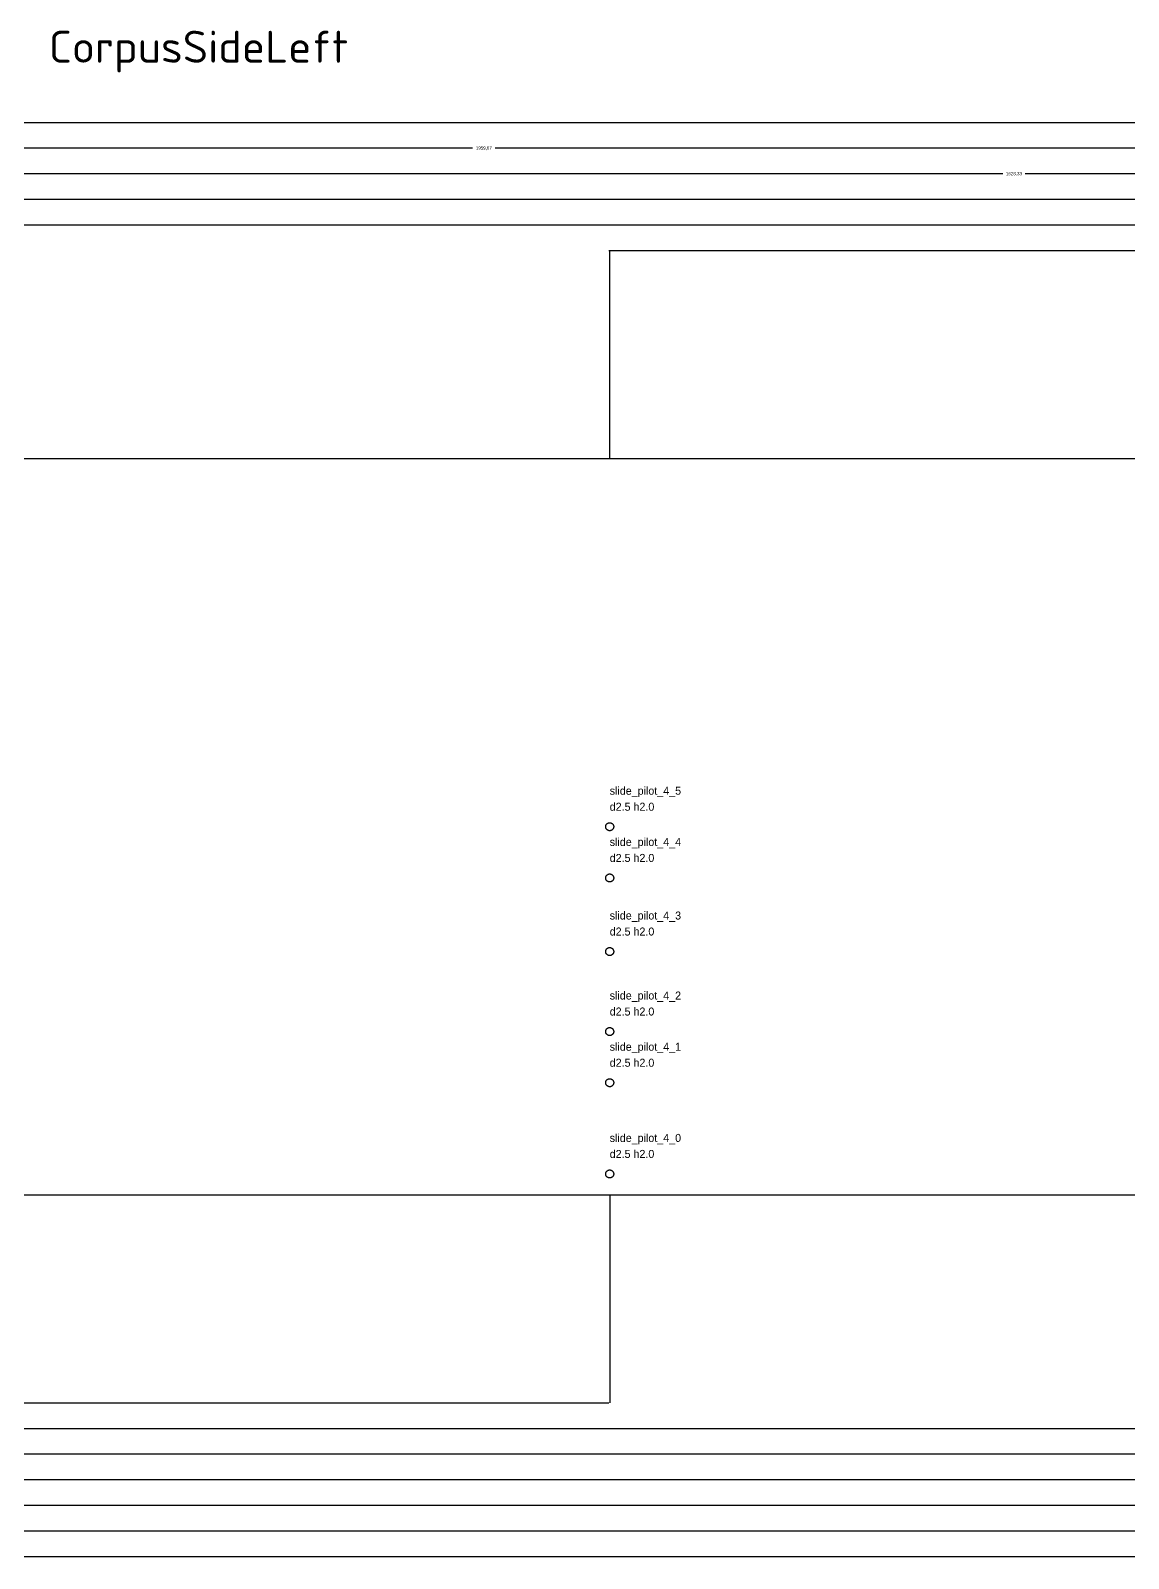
# Model space of a CAD drawing. Header units: millimetres. Extents: x -90 to 2551, y -195 to 364.
# Drawn here: x 1178.5 to 1521.6, y -113.7 to 363.8 of the extents above; entities that cross this region are included whole.
import ezdxf
from ezdxf.enums import TextEntityAlignment as Align

# ---------------------------------------------------------------- set-up
doc = ezdxf.new("R2010")
doc.units = ezdxf.units.MM
for name, color, linetype in [('ANNOTATION', 7, 'Continuous'), ('CUT', 1, 'Continuous'), ('DIMENSION', 8, 'Continuous')]:
    doc.layers.add(name, color=color, linetype=linetype)
doc.styles.add('Title', font='ISOCPEUR.ttf')
doc.dimstyles.get("Standard").update_dxf_attribs({"dimtxt": 2.5, "dimasz": 2.5, "dimexe": 1.25, "dimexo": 0.625, "dimtad": 1, "dimtxsty": 'Standard', "dimcen": 2.5, "dimazin": 3, "dimtfac": 1, "dimtmove": 0, "dimatfit": 3})

# ---------------------------------------------------------------- blocks, each defined once
blk = doc.blocks.new('_CLOSEDFILLED')
at = {"color": 0, "linetype": 'ByBlock'}
blk.add_solid([(-1, 0.2), (0, 0), (-1, -0.2)], dxfattribs=at)
blk = doc.blocks.new('*D6')
for p, q in [((0, 0), (0, -65)), ((1359.5, 0), (1359.5, -65)), ((0.25, -65), (676.75, -65)), ((682.75, -65), (1359.25, -65))]:
    blk.add_line(p, q)
at = {"layer": 'Defpoints'}
for p in [(0, 0), (1359.5, 0), (0, -65)]:
    blk.add_point(p, dxfattribs=at)
at = {"layer": 'DIMENSION', "xscale": 0.25, "yscale": 0.25, "rotation": 180}
blk.add_blockref('_CLOSEDFILLED', (0, -65), dxfattribs=at)
at = {"layer": 'DIMENSION', "xscale": 0.25, "yscale": 0.25}
blk.add_blockref('_CLOSEDFILLED', (1359.5, -65), dxfattribs=at)
at = {"layer": 'DIMENSION', "insert": (679.75, -65), "char_height": 1, "attachment_point": 5}
blk.add_mtext('1359,5', dxfattribs=at)
blk = doc.blocks.new('*D7')
for p, q in [((0, 0), (0, -73)), ((1569.5, 0), (1569.5, -73)), ((0.25, -73), (781.75, -73)), ((787.75, -73), (1569.25, -73))]:
    blk.add_line(p, q)
at = {"layer": 'Defpoints'}
for p in [(0, 0), (1569.5, 0), (0, -73)]:
    blk.add_point(p, dxfattribs=at)
at = {"layer": 'DIMENSION', "xscale": 0.25, "yscale": 0.25, "rotation": 180}
blk.add_blockref('_CLOSEDFILLED', (0, -73), dxfattribs=at)
at = {"layer": 'DIMENSION', "xscale": 0.25, "yscale": 0.25}
blk.add_blockref('_CLOSEDFILLED', (1569.5, -73), dxfattribs=at)
at = {"layer": 'DIMENSION', "insert": (784.75, -73), "char_height": 1, "attachment_point": 5}
blk.add_mtext('1569,5', dxfattribs=at)
blk = doc.blocks.new('*D8')
for p, q in [((0, 0), (0, -81)), ((1779.5, 0), (1779.5, -81)), ((0.25, -81), (886.75, -81)), ((892.75, -81), (1779.25, -81))]:
    blk.add_line(p, q)
at = {"layer": 'Defpoints'}
for p in [(0, 0), (1779.5, 0), (0, -81)]:
    blk.add_point(p, dxfattribs=at)
at = {"layer": 'DIMENSION', "xscale": 0.25, "yscale": 0.25, "rotation": 180}
blk.add_blockref('_CLOSEDFILLED', (0, -81), dxfattribs=at)
at = {"layer": 'DIMENSION', "xscale": 0.25, "yscale": 0.25}
blk.add_blockref('_CLOSEDFILLED', (1779.5, -81), dxfattribs=at)
at = {"layer": 'DIMENSION', "insert": (889.75, -81), "char_height": 1, "attachment_point": 5}
blk.add_mtext('1779,5', dxfattribs=at)
blk = doc.blocks.new('*D9')
for p, q in [((0, 0), (0, -89)), ((1989.5, 0), (1989.5, -89)), ((0.25, -89), (991.75, -89)), ((997.75, -89), (1989.25, -89))]:
    blk.add_line(p, q)
at = {"layer": 'Defpoints'}
for p in [(0, 0), (1989.5, 0), (0, -89)]:
    blk.add_point(p, dxfattribs=at)
at = {"layer": 'DIMENSION', "xscale": 0.25, "yscale": 0.25, "rotation": 180}
blk.add_blockref('_CLOSEDFILLED', (0, -89), dxfattribs=at)
at = {"layer": 'DIMENSION', "xscale": 0.25, "yscale": 0.25}
blk.add_blockref('_CLOSEDFILLED', (1989.5, -89), dxfattribs=at)
at = {"layer": 'DIMENSION', "insert": (994.75, -89), "char_height": 1, "attachment_point": 5}
blk.add_mtext('1989,5', dxfattribs=at)
blk = doc.blocks.new('*D10')
for p, q in [((0, 0), (0, -97)), ((2199.5, 0), (2199.5, -97)), ((0.25, -97), (1096.75, -97)), ((1102.75, -97), (2199.25, -97))]:
    blk.add_line(p, q)
at = {"layer": 'Defpoints'}
for p in [(0, 0), (2199.5, 0), (0, -97)]:
    blk.add_point(p, dxfattribs=at)
at = {"layer": 'DIMENSION', "xscale": 0.25, "yscale": 0.25, "rotation": 180}
blk.add_blockref('_CLOSEDFILLED', (0, -97), dxfattribs=at)
at = {"layer": 'DIMENSION', "xscale": 0.25, "yscale": 0.25}
blk.add_blockref('_CLOSEDFILLED', (2199.5, -97), dxfattribs=at)
at = {"layer": 'DIMENSION', "insert": (1099.75, -97), "char_height": 1, "attachment_point": 5}
blk.add_mtext('2199,5', dxfattribs=at)
blk = doc.blocks.new('*D11')
for p, q in [((0, 0), (0, -105)), ((2291, 0), (2291, -105)), ((0.25, -105), (1143.5, -105)), ((1147.5, -105), (2290.75, -105))]:
    blk.add_line(p, q)
at = {"layer": 'Defpoints'}
for p in [(0, 0), (2291, 0), (0, -105)]:
    blk.add_point(p, dxfattribs=at)
at = {"layer": 'DIMENSION', "xscale": 0.25, "yscale": 0.25, "rotation": 180}
blk.add_blockref('_CLOSEDFILLED', (0, -105), dxfattribs=at)
at = {"layer": 'DIMENSION', "xscale": 0.25, "yscale": 0.25}
blk.add_blockref('_CLOSEDFILLED', (2291, -105), dxfattribs=at)
at = {"layer": 'DIMENSION', "insert": (1145.5, -105), "char_height": 1, "attachment_point": 5}
blk.add_mtext('2291', dxfattribs=at)
blk = doc.blocks.new('*D12')
for p, q in [((0, 0), (0, -113)), ((2300, 0), (2300, -113)), ((0.25, -113), (1148, -113)), ((1152, -113), (2299.75, -113))]:
    blk.add_line(p, q)
at = {"layer": 'Defpoints'}
for p in [(0, 0), (2300, 0), (0, -113)]:
    blk.add_point(p, dxfattribs=at)
at = {"layer": 'DIMENSION', "xscale": 0.25, "yscale": 0.25, "rotation": 180}
blk.add_blockref('_CLOSEDFILLED', (0, -113), dxfattribs=at)
at = {"layer": 'DIMENSION', "xscale": 0.25, "yscale": 0.25}
blk.add_blockref('_CLOSEDFILLED', (2300, -113), dxfattribs=at)
at = {"layer": 'DIMENSION', "insert": (1150, -113), "char_height": 1, "attachment_point": 5}
blk.add_mtext('2300', dxfattribs=at)
blk = doc.blocks.new('*D18')
for p, q in [((1827.25, 295), (1359.25, 295)), ((1359.5, 230), (1359.5, 295)), ((2300.25, 295), (1832.25, 295)), ((2300, 230), (2300, 295))]:
    blk.add_line(p, q)
at = {"layer": 'Defpoints'}
for p in [(2300, 295), (1359.5, 230), (2300, 230)]:
    blk.add_point(p, dxfattribs=at)
at = {"layer": 'DIMENSION', "xscale": 0.25, "yscale": 0.25}
blk.add_blockref('_CLOSEDFILLED', (1359.5, 295), dxfattribs=at)
at = {"layer": 'DIMENSION', "xscale": 0.25, "yscale": 0.25, "rotation": 180}
blk.add_blockref('_CLOSEDFILLED', (2300, 295), dxfattribs=at)
at = {"layer": 'DIMENSION', "insert": (1829.75, 295), "char_height": 1, "attachment_point": 5}
blk.add_mtext('940,5', dxfattribs=at)
blk = doc.blocks.new('*D19')
for p, q in [((1721.75, 303), (1149.25, 303)), ((1149.5, 230), (1149.5, 303)), ((2300.25, 303), (1727.75, 303)), ((2300, 230), (2300, 303))]:
    blk.add_line(p, q)
at = {"layer": 'Defpoints'}
for p in [(2300, 303), (1149.5, 230), (2300, 230)]:
    blk.add_point(p, dxfattribs=at)
at = {"layer": 'DIMENSION', "xscale": 0.25, "yscale": 0.25}
blk.add_blockref('_CLOSEDFILLED', (1149.5, 303), dxfattribs=at)
at = {"layer": 'DIMENSION', "xscale": 0.25, "yscale": 0.25, "rotation": 180}
blk.add_blockref('_CLOSEDFILLED', (2300, 303), dxfattribs=at)
at = {"layer": 'DIMENSION', "insert": (1724.75, 303), "char_height": 1, "attachment_point": 5}
blk.add_mtext('1150,5', dxfattribs=at)
blk = doc.blocks.new('*D20')
for p, q in [((1649.5, 311), (1002.75, 311)), ((1003, 230), (1003, 311)), ((2300.25, 311), (1653.5, 311)), ((2300, 230), (2300, 311))]:
    blk.add_line(p, q)
at = {"layer": 'Defpoints'}
for p in [(2300, 311), (1003, 230), (2300, 230)]:
    blk.add_point(p, dxfattribs=at)
at = {"layer": 'DIMENSION', "xscale": 0.25, "yscale": 0.25}
blk.add_blockref('_CLOSEDFILLED', (1003, 311), dxfattribs=at)
at = {"layer": 'DIMENSION', "xscale": 0.25, "yscale": 0.25, "rotation": 180}
blk.add_blockref('_CLOSEDFILLED', (2300, 311), dxfattribs=at)
at = {"layer": 'DIMENSION', "insert": (1651.5, 311), "char_height": 1, "attachment_point": 5}
blk.add_mtext('1297', dxfattribs=at)
blk = doc.blocks.new('*D21')
for p, q in [((1482.335, 319), (671.42, 319)), ((671.67, 230), (671.67, 319)), ((2300.25, 319), (1489.335, 319)), ((2300, 230), (2300, 319))]:
    blk.add_line(p, q)
at = {"layer": 'Defpoints'}
for p in [(2300, 319), (671.67, 230), (2300, 230)]:
    blk.add_point(p, dxfattribs=at)
at = {"layer": 'DIMENSION', "xscale": 0.25, "yscale": 0.25}
blk.add_blockref('_CLOSEDFILLED', (671.67, 319), dxfattribs=at)
at = {"layer": 'DIMENSION', "xscale": 0.25, "yscale": 0.25, "rotation": 180}
blk.add_blockref('_CLOSEDFILLED', (2300, 319), dxfattribs=at)
at = {"layer": 'DIMENSION', "insert": (1485.835, 319), "char_height": 1, "attachment_point": 5}
blk.add_mtext('1628,33', dxfattribs=at)
blk = doc.blocks.new('*D22')
for p, q in [((1316.665, 327), (340.08, 327)), ((340.33, 230), (340.33, 327)), ((2300.25, 327), (1323.665, 327)), ((2300, 230), (2300, 327))]:
    blk.add_line(p, q)
at = {"layer": 'Defpoints'}
for p in [(2300, 327), (340.33, 230), (2300, 230)]:
    blk.add_point(p, dxfattribs=at)
at = {"layer": 'DIMENSION', "xscale": 0.25, "yscale": 0.25}
blk.add_blockref('_CLOSEDFILLED', (340.33, 327), dxfattribs=at)
at = {"layer": 'DIMENSION', "xscale": 0.25, "yscale": 0.25, "rotation": 180}
blk.add_blockref('_CLOSEDFILLED', (2300, 327), dxfattribs=at)
at = {"layer": 'DIMENSION', "insert": (1320.165, 327), "char_height": 1, "attachment_point": 5}
blk.add_mtext('1959,67', dxfattribs=at)
blk = doc.blocks.new('*D23')
for p, q in [((1152.5, 335), (8.75, 335)), ((9, 230), (9, 335)), ((2300.25, 335), (1156.5, 335)), ((2300, 230), (2300, 335))]:
    blk.add_line(p, q)
at = {"layer": 'Defpoints'}
for p in [(2300, 335), (9, 230), (2300, 230)]:
    blk.add_point(p, dxfattribs=at)
at = {"layer": 'DIMENSION', "xscale": 0.25, "yscale": 0.25}
blk.add_blockref('_CLOSEDFILLED', (9, 335), dxfattribs=at)
at = {"layer": 'DIMENSION', "xscale": 0.25, "yscale": 0.25, "rotation": 180}
blk.add_blockref('_CLOSEDFILLED', (2300, 335), dxfattribs=at)
at = {"layer": 'DIMENSION', "insert": (1154.5, 335), "char_height": 1, "attachment_point": 5}
blk.add_mtext('2291', dxfattribs=at)

msp = doc.modelspace()

# ---------------------------------------------------------------- linework, layer by layer
at = {"layer": 'CUT'}
for p, q in [((2300, 230), (0, 230)), ((1358.25, 115.078), (1358.26, 115.157)), ((1358.25, 115), (1358.25, 115.078)), ((1358.25, 114.922), (1358.25, 115)), ((1358.26, 114.843), (1358.25, 114.922)), ((1358.26, 115.157), (1358.27, 115.234)), ((1358.27, 114.766), (1358.26, 114.843)), ((1358.27, 115.234), (1358.29, 115.311)), ((1358.29, 114.689), (1358.27, 114.766)), ((1358.29, 115.311), (1358.31, 115.386)), ((1358.31, 114.614), (1358.29, 114.689)), ((1358.31, 115.386), (1358.34, 115.46)), ((1358.34, 114.54), (1358.31, 114.614)), ((1358.34, 115.46), (1358.37, 115.532)), ((1358.37, 115.532), (1358.4, 115.602)), ((1358.4, 115.602), (1358.44, 115.67)), ((1358.44, 115.67), (1358.49, 115.735)), ((1358.49, 115.735), (1358.54, 115.797)), ((1358.54, 115.797), (1358.59, 115.856)), ((1358.59, 115.856), (1358.64, 115.911)), ((1358.64, 115.911), (1358.7, 115.963)), ((1358.7, 115.963), (1358.77, 116.011)), ((1358.77, 116.011), (1358.83, 116.055)), ((1358.83, 116.055), (1358.9, 116.095)), ((1358.9, 116.095), (1358.97, 116.131)), ((1358.97, 116.131), (1359.04, 116.162)), ((1359.04, 116.162), (1359.11, 116.189)), ((1359.11, 116.189), (1359.19, 116.211)), ((1359.19, 116.211), (1359.27, 116.228)), ((1359.27, 116.228), (1359.34, 116.24)), ((1359.34, 116.24), (1359.42, 116.248)), ((1359.42, 116.248), (1359.5, 116.25)), ((1359.5, 116.25), (1359.58, 116.248)), ((1359.58, 116.248), (1359.66, 116.24)), ((1359.66, 116.24), (1359.73, 116.228)), ((1359.73, 116.228), (1359.81, 116.211)), ((1359.81, 116.211), (1359.89, 116.189)), ((1359.89, 116.189), (1359.96, 116.162)), ((1359.96, 116.162), (1360.03, 116.131)), ((1360.03, 116.131), (1360.1, 116.095)), ((1360.1, 116.095), (1360.17, 116.055)), ((1360.17, 116.055), (1360.23, 116.011)), ((1360.23, 116.011), (1360.3, 115.963)), ((1360.3, 115.963), (1360.36, 115.911)), ((1360.36, 115.911), (1360.41, 115.856)), ((1360.41, 115.856), (1360.46, 115.797)), ((1360.46, 115.797), (1360.51, 115.735)), ((1360.51, 115.735), (1360.56, 115.67)), ((1360.56, 115.67), (1360.6, 115.602)), ((1360.6, 115.602), (1360.63, 115.532)), ((1360.63, 115.532), (1360.66, 115.46)), ((1360.66, 115.46), (1360.69, 115.386)), ((1360.69, 114.614), (1360.66, 114.54)), ((1360.69, 115.386), (1360.71, 115.311)), ((1360.71, 114.689), (1360.69, 114.614)), ((1360.71, 115.311), (1360.73, 115.234)), ((1360.73, 114.766), (1360.71, 114.689)), ((1360.73, 115.234), (1360.74, 115.157)), ((1360.74, 114.843), (1360.73, 114.766)), ((1360.74, 115.157), (1360.75, 115.078)), ((1360.75, 114.922), (1360.74, 114.843)), ((1360.75, 115.078), (1360.75, 115)), ((1360.75, 115), (1360.75, 114.922)), ((1358.37, 114.468), (1358.34, 114.54)), ((1358.4, 114.398), (1358.37, 114.468)), ((1358.44, 114.33), (1358.4, 114.398)), ((1358.49, 114.265), (1358.44, 114.33)), ((1358.54, 114.203), (1358.49, 114.265)), ((1358.59, 114.144), (1358.54, 114.203)), ((1358.64, 114.089), (1358.59, 114.144)), ((1358.7, 114.037), (1358.64, 114.089)), ((1358.77, 113.989), (1358.7, 114.037)), ((1358.83, 113.945), (1358.77, 113.989)), ((1358.9, 113.905), (1358.83, 113.945)), ((1358.97, 113.869), (1358.9, 113.905)), ((1359.04, 113.838), (1358.97, 113.869)), ((1359.11, 113.811), (1359.04, 113.838)), ((1359.19, 113.789), (1359.11, 113.811)), ((1359.27, 113.772), (1359.19, 113.789)), ((1359.34, 113.76), (1359.27, 113.772)), ((1359.42, 113.752), (1359.34, 113.76)), ((1359.5, 113.75), (1359.42, 113.752)), ((1359.58, 113.752), (1359.5, 113.75)), ((1359.66, 113.76), (1359.58, 113.752)), ((1359.73, 113.772), (1359.66, 113.76)), ((1359.81, 113.789), (1359.73, 113.772)), ((1359.89, 113.811), (1359.81, 113.789)), ((1359.96, 113.838), (1359.89, 113.811)), ((1360.03, 113.869), (1359.96, 113.838)), ((1360.1, 113.905), (1360.03, 113.869)), ((1360.17, 113.945), (1360.1, 113.905)), ((1360.23, 113.989), (1360.17, 113.945)), ((1360.3, 114.037), (1360.23, 113.989)), ((1360.36, 114.089), (1360.3, 114.037)), ((1360.41, 114.144), (1360.36, 114.089)), ((1360.46, 114.203), (1360.41, 114.144)), ((1360.51, 114.265), (1360.46, 114.203)), ((1360.56, 114.33), (1360.51, 114.265)), ((1360.6, 114.398), (1360.56, 114.33)), ((1360.63, 114.468), (1360.6, 114.398)), ((1360.66, 114.54), (1360.63, 114.468)), ((1358.25, 99.0785), (1358.26, 99.1567)), ((1358.25, 99), (1358.25, 99.0785)), ((1358.25, 98.9215), (1358.25, 99)), ((1358.26, 98.8433), (1358.25, 98.9215)), ((1358.26, 99.1567), (1358.27, 99.2342)), ((1358.27, 98.7658), (1358.26, 98.8433)), ((1358.27, 99.2342), (1358.29, 99.3109)), ((1358.29, 98.6891), (1358.27, 98.7658)), ((1358.29, 99.3109), (1358.31, 99.3863)), ((1358.31, 98.6137), (1358.29, 98.6891)), ((1358.31, 99.3863), (1358.34, 99.4602)), ((1358.34, 98.5398), (1358.31, 98.6137)), ((1358.34, 99.4602), (1358.37, 99.5322)), ((1358.37, 98.4678), (1358.34, 98.5398)), ((1358.37, 99.5322), (1358.4, 99.6022)), ((1358.4, 98.3978), (1358.37, 98.4678)), ((1358.4, 99.6022), (1358.44, 99.6698)), ((1358.44, 98.3302), (1358.4, 98.3978)), ((1358.44, 99.6698), (1358.49, 99.7347)), ((1358.49, 98.2653), (1358.44, 98.3302)), ((1358.49, 99.7347), (1358.54, 99.7968)), ((1358.54, 98.2032), (1358.49, 98.2653)), ((1358.54, 99.7968), (1358.59, 99.8557)), ((1358.59, 98.1443), (1358.54, 98.2032)), ((1358.59, 99.8557), (1358.64, 99.9112)), ((1358.64, 98.0888), (1358.59, 98.1443)), ((1358.64, 99.9112), (1358.7, 99.9631)), ((1358.7, 98.0369), (1358.64, 98.0888)), ((1358.7, 99.9631), (1358.77, 100.011)), ((1358.77, 97.9887), (1358.7, 98.0369)), ((1358.77, 100.011), (1358.83, 100.055)), ((1358.83, 97.9446), (1358.77, 97.9887)), ((1358.83, 100.055), (1358.9, 100.095)), ((1358.9, 97.9046), (1358.83, 97.9446)), ((1358.9, 100.095), (1358.97, 100.131)), ((1358.97, 97.869), (1358.9, 97.9046)), ((1358.97, 100.131), (1359.04, 100.162)), ((1359.04, 97.8378), (1358.97, 97.869)), ((1359.04, 100.162), (1359.11, 100.189)), ((1359.11, 97.8112), (1359.04, 97.8378)), ((1359.11, 100.189), (1359.19, 100.211)), ((1359.19, 97.7893), (1359.11, 97.8112)), ((1359.19, 100.211), (1359.27, 100.228)), ((1359.27, 97.7721), (1359.19, 97.7893)), ((1359.27, 100.228), (1359.34, 100.24)), ((1359.34, 97.7599), (1359.27, 97.7721)), ((1359.34, 100.24), (1359.42, 100.248)), ((1359.42, 97.7525), (1359.34, 97.7599)), ((1359.42, 100.248), (1359.5, 100.25)), ((1359.5, 97.75), (1359.42, 97.7525)), ((1359.5, 100.25), (1359.58, 100.248)), ((1359.58, 97.7525), (1359.5, 97.75)), ((1359.58, 100.248), (1359.66, 100.24)), ((1359.66, 97.7599), (1359.58, 97.7525)), ((1359.66, 100.24), (1359.73, 100.228)), ((1359.73, 97.7721), (1359.66, 97.7599)), ((1359.73, 100.228), (1359.81, 100.211)), ((1359.81, 97.7893), (1359.73, 97.7721)), ((1359.81, 100.211), (1359.89, 100.189)), ((1359.89, 97.8112), (1359.81, 97.7893)), ((1359.89, 100.189), (1359.96, 100.162)), ((1359.96, 97.8378), (1359.89, 97.8112)), ((1359.96, 100.162), (1360.03, 100.131)), ((1360.03, 97.869), (1359.96, 97.8378)), ((1360.03, 100.131), (1360.1, 100.095)), ((1360.1, 97.9046), (1360.03, 97.869)), ((1360.1, 100.095), (1360.17, 100.055)), ((1360.17, 97.9446), (1360.1, 97.9046)), ((1360.17, 100.055), (1360.23, 100.011)), ((1360.23, 97.9887), (1360.17, 97.9446)), ((1360.23, 100.011), (1360.3, 99.9631)), ((1360.3, 98.0369), (1360.23, 97.9887)), ((1360.3, 99.9631), (1360.36, 99.9112)), ((1360.36, 98.0888), (1360.3, 98.0369)), ((1360.36, 99.9112), (1360.41, 99.8557)), ((1360.41, 98.1443), (1360.36, 98.0888)), ((1360.41, 99.8557), (1360.46, 99.7968)), ((1360.46, 98.2032), (1360.41, 98.1443)), ((1360.46, 99.7968), (1360.51, 99.7347)), ((1360.51, 98.2653), (1360.46, 98.2032)), ((1360.51, 99.7347), (1360.56, 99.6698)), ((1360.56, 98.3302), (1360.51, 98.2653)), ((1360.56, 99.6698), (1360.6, 99.6022)), ((1360.6, 98.3978), (1360.56, 98.3302)), ((1360.6, 99.6022), (1360.63, 99.5322)), ((1360.63, 98.4678), (1360.6, 98.3978)), ((1360.63, 99.5322), (1360.66, 99.4602)), ((1360.66, 98.5398), (1360.63, 98.4678)), ((1360.66, 99.4602), (1360.69, 99.3863)), ((1360.69, 98.6137), (1360.66, 98.5398)), ((1360.69, 99.3863), (1360.71, 99.3109)), ((1360.71, 98.6891), (1360.69, 98.6137)), ((1360.71, 99.3109), (1360.73, 99.2342)), ((1360.73, 98.7658), (1360.71, 98.6891)), ((1360.73, 99.2342), (1360.74, 99.1567)), ((1360.74, 98.8433), (1360.73, 98.7658)), ((1360.74, 99.1567), (1360.75, 99.0785)), ((1360.75, 98.9215), (1360.74, 98.8433)), ((1360.75, 99.0785), (1360.75, 99)), ((1360.75, 99), (1360.75, 98.9215)), ((1358.31, 76.3863), (1358.34, 76.4602)), ((1358.34, 76.4602), (1358.37, 76.5322)), ((1358.37, 76.5322), (1358.4, 76.6022)), ((1358.4, 76.6022), (1358.44, 76.6698)), ((1358.44, 76.6698), (1358.49, 76.7347)), ((1358.49, 76.7347), (1358.54, 76.7968)), ((1358.54, 76.7968), (1358.59, 76.8557)), ((1358.59, 76.8557), (1358.64, 76.9112)), ((1358.64, 76.9112), (1358.7, 76.9631)), ((1358.7, 76.9631), (1358.77, 77.0113)), ((1358.77, 77.0113), (1358.83, 77.0554)), ((1358.83, 77.0554), (1358.9, 77.0954)), ((1358.9, 77.0954), (1358.97, 77.131)), ((1358.97, 77.131), (1359.04, 77.1622)), ((1359.04, 77.1622), (1359.11, 77.1888)), ((1359.11, 77.1888), (1359.19, 77.2107)), ((1359.19, 77.2107), (1359.27, 77.2279)), ((1359.27, 77.2279), (1359.34, 77.2401)), ((1359.34, 77.2401), (1359.42, 77.2475)), ((1359.42, 77.2475), (1359.5, 77.25)), ((1359.5, 77.25), (1359.58, 77.2475)), ((1359.58, 77.2475), (1359.66, 77.2401)), ((1359.66, 77.2401), (1359.73, 77.2279)), ((1359.73, 77.2279), (1359.81, 77.2107)), ((1359.81, 77.2107), (1359.89, 77.1888)), ((1359.89, 77.1888), (1359.96, 77.1622)), ((1359.96, 77.1622), (1360.03, 77.131)), ((1360.03, 77.131), (1360.1, 77.0954)), ((1360.1, 77.0954), (1360.17, 77.0554)), ((1360.17, 77.0554), (1360.23, 77.0113)), ((1360.23, 77.0113), (1360.3, 76.9631)), ((1360.3, 76.9631), (1360.36, 76.9112)), ((1360.36, 76.9112), (1360.41, 76.8557)), ((1360.41, 76.8557), (1360.46, 76.7968)), ((1360.46, 76.7968), (1360.51, 76.7347)), ((1360.51, 76.7347), (1360.56, 76.6698)), ((1360.56, 76.6698), (1360.6, 76.6022)), ((1360.6, 76.6022), (1360.63, 76.5322)), ((1360.63, 76.5322), (1360.66, 76.4602)), ((1360.66, 76.4602), (1360.69, 76.3863)), ((1358.25, 76.0785), (1358.26, 76.1567)), ((1358.25, 76), (1358.25, 76.0785)), ((1358.25, 75.9215), (1358.25, 76)), ((1358.26, 75.8433), (1358.25, 75.9215)), ((1358.26, 76.1567), (1358.27, 76.2342)), ((1358.27, 75.7658), (1358.26, 75.8433)), ((1358.27, 76.2342), (1358.29, 76.3109)), ((1358.29, 75.6891), (1358.27, 75.7658)), ((1358.29, 76.3109), (1358.31, 76.3863)), ((1358.31, 75.6137), (1358.29, 75.6891)), ((1358.34, 75.5398), (1358.31, 75.6137)), ((1358.37, 75.4678), (1358.34, 75.5398)), ((1358.4, 75.3978), (1358.37, 75.4678)), ((1358.44, 75.3302), (1358.4, 75.3978)), ((1358.49, 75.2653), (1358.44, 75.3302)), ((1358.54, 75.2032), (1358.49, 75.2653)), ((1358.59, 75.1443), (1358.54, 75.2032)), ((1358.64, 75.0888), (1358.59, 75.1443)), ((1358.7, 75.0369), (1358.64, 75.0888)), ((1358.77, 74.9887), (1358.7, 75.0369)), ((1358.83, 74.9446), (1358.77, 74.9887)), ((1358.9, 74.9046), (1358.83, 74.9446)), ((1358.97, 74.869), (1358.9, 74.9046)), ((1359.04, 74.8378), (1358.97, 74.869)), ((1359.11, 74.8112), (1359.04, 74.8378)), ((1359.19, 74.7893), (1359.11, 74.8112)), ((1359.27, 74.7721), (1359.19, 74.7893)), ((1359.34, 74.7599), (1359.27, 74.7721)), ((1359.42, 74.7525), (1359.34, 74.7599)), ((1359.5, 74.75), (1359.42, 74.7525)), ((1359.58, 74.7525), (1359.5, 74.75)), ((1359.66, 74.7599), (1359.58, 74.7525)), ((1359.73, 74.7721), (1359.66, 74.7599)), ((1359.81, 74.7893), (1359.73, 74.7721)), ((1359.89, 74.8112), (1359.81, 74.7893)), ((1359.96, 74.8378), (1359.89, 74.8112)), ((1360.03, 74.869), (1359.96, 74.8378)), ((1360.1, 74.9046), (1360.03, 74.869)), ((1360.17, 74.9446), (1360.1, 74.9046)), ((1360.23, 74.9887), (1360.17, 74.9446)), ((1360.3, 75.0369), (1360.23, 74.9887)), ((1360.36, 75.0888), (1360.3, 75.0369)), ((1360.41, 75.1443), (1360.36, 75.0888)), ((1360.46, 75.2032), (1360.41, 75.1443)), ((1360.51, 75.2653), (1360.46, 75.2032)), ((1360.56, 75.3302), (1360.51, 75.2653)), ((1360.6, 75.3978), (1360.56, 75.3302)), ((1360.63, 75.4678), (1360.6, 75.3978)), ((1360.66, 75.5398), (1360.63, 75.4678)), ((1360.69, 75.6137), (1360.66, 75.5398)), ((1360.69, 76.3863), (1360.71, 76.3109)), ((1360.71, 75.6891), (1360.69, 75.6137)), ((1360.71, 76.3109), (1360.73, 76.2342)), ((1360.73, 75.7658), (1360.71, 75.6891)), ((1360.73, 76.2342), (1360.74, 76.1567)), ((1360.74, 75.8433), (1360.73, 75.7658)), ((1360.74, 76.1567), (1360.75, 76.0785)), ((1360.75, 75.9215), (1360.74, 75.8433)), ((1360.75, 76.0785), (1360.75, 76)), ((1360.75, 76), (1360.75, 75.9215)), ((1358.25, 51.0785), (1358.26, 51.1567)), ((1358.25, 51), (1358.25, 51.0785)), ((1358.25, 50.9215), (1358.25, 51)), ((1358.26, 50.8433), (1358.25, 50.9215)), ((1358.26, 51.1567), (1358.27, 51.2342)), ((1358.27, 50.7658), (1358.26, 50.8433)), ((1358.27, 51.2342), (1358.29, 51.3109)), ((1358.29, 50.6891), (1358.27, 50.7658)), ((1358.29, 51.3109), (1358.31, 51.3863)), ((1358.31, 50.6137), (1358.29, 50.6891)), ((1358.31, 51.3863), (1358.34, 51.4602)), ((1358.34, 50.5398), (1358.31, 50.6137)), ((1358.34, 51.4602), (1358.37, 51.5322)), ((1358.37, 50.4678), (1358.34, 50.5398)), ((1358.37, 51.5322), (1358.4, 51.6022)), ((1358.4, 50.3978), (1358.37, 50.4678)), ((1358.4, 51.6022), (1358.44, 51.6698)), ((1358.44, 50.3302), (1358.4, 50.3978)), ((1358.44, 51.6698), (1358.49, 51.7347)), ((1358.49, 50.2653), (1358.44, 50.3302)), ((1358.49, 51.7347), (1358.54, 51.7968)), ((1358.54, 50.2032), (1358.49, 50.2653)), ((1358.54, 51.7968), (1358.59, 51.8557)), ((1358.59, 50.1443), (1358.54, 50.2032)), ((1358.59, 51.8557), (1358.64, 51.9112)), ((1358.64, 50.0888), (1358.59, 50.1443)), ((1358.64, 51.9112), (1358.7, 51.9631)), ((1358.7, 50.0369), (1358.64, 50.0888)), ((1358.7, 51.9631), (1358.77, 52.0113)), ((1358.77, 49.9887), (1358.7, 50.0369)), ((1358.77, 52.0113), (1358.83, 52.0554)), ((1358.83, 49.9446), (1358.77, 49.9887)), ((1358.83, 52.0554), (1358.9, 52.0954)), ((1358.9, 49.9046), (1358.83, 49.9446)), ((1358.9, 52.0954), (1358.97, 52.131)), ((1358.97, 49.869), (1358.9, 49.9046)), ((1358.97, 52.131), (1359.04, 52.1622)), ((1359.04, 49.8378), (1358.97, 49.869)), ((1359.04, 52.1622), (1359.11, 52.1888)), ((1359.11, 49.8112), (1359.04, 49.8378)), ((1359.11, 52.1888), (1359.19, 52.2107)), ((1359.19, 49.7893), (1359.11, 49.8112)), ((1359.19, 52.2107), (1359.27, 52.2279)), ((1359.27, 49.7721), (1359.19, 49.7893)), ((1359.27, 52.2279), (1359.34, 52.2401)), ((1359.34, 49.7599), (1359.27, 49.7721)), ((1359.34, 52.2401), (1359.42, 52.2475)), ((1359.42, 49.7525), (1359.34, 49.7599)), ((1359.42, 52.2475), (1359.5, 52.25)), ((1359.5, 49.75), (1359.42, 49.7525)), ((1359.5, 52.25), (1359.58, 52.2475)), ((1359.58, 49.7525), (1359.5, 49.75)), ((1359.58, 52.2475), (1359.66, 52.2401)), ((1359.66, 49.7599), (1359.58, 49.7525)), ((1359.66, 52.2401), (1359.73, 52.2279)), ((1359.73, 49.7721), (1359.66, 49.7599)), ((1359.73, 52.2279), (1359.81, 52.2107)), ((1359.81, 49.7893), (1359.73, 49.7721)), ((1359.81, 52.2107), (1359.89, 52.1888)), ((1359.89, 49.8112), (1359.81, 49.7893)), ((1359.89, 52.1888), (1359.96, 52.1622)), ((1359.96, 49.8378), (1359.89, 49.8112)), ((1359.96, 52.1622), (1360.03, 52.131)), ((1360.03, 49.869), (1359.96, 49.8378)), ((1360.03, 52.131), (1360.1, 52.0954)), ((1360.1, 49.9046), (1360.03, 49.869)), ((1360.1, 52.0954), (1360.17, 52.0554)), ((1360.17, 49.9446), (1360.1, 49.9046)), ((1360.17, 52.0554), (1360.23, 52.0113)), ((1360.23, 49.9887), (1360.17, 49.9446)), ((1360.23, 52.0113), (1360.3, 51.9631)), ((1360.3, 50.0369), (1360.23, 49.9887)), ((1360.3, 51.9631), (1360.36, 51.9112)), ((1360.36, 50.0888), (1360.3, 50.0369)), ((1360.36, 51.9112), (1360.41, 51.8557)), ((1360.41, 50.1443), (1360.36, 50.0888)), ((1360.41, 51.8557), (1360.46, 51.7968)), ((1360.46, 50.2032), (1360.41, 50.1443)), ((1360.46, 51.7968), (1360.51, 51.7347)), ((1360.51, 50.2653), (1360.46, 50.2032)), ((1360.51, 51.7347), (1360.56, 51.6698)), ((1360.56, 50.3302), (1360.51, 50.2653)), ((1360.56, 51.6698), (1360.6, 51.6022)), ((1360.6, 50.3978), (1360.56, 50.3302)), ((1360.6, 51.6022), (1360.63, 51.5322)), ((1360.63, 50.4678), (1360.6, 50.3978)), ((1360.63, 51.5322), (1360.66, 51.4602)), ((1360.66, 50.5398), (1360.63, 50.4678)), ((1360.66, 51.4602), (1360.69, 51.3863)), ((1360.69, 50.6137), (1360.66, 50.5398)), ((1360.69, 51.3863), (1360.71, 51.3109)), ((1360.71, 50.6891), (1360.69, 50.6137)), ((1360.71, 51.3109), (1360.73, 51.2342)), ((1360.73, 50.7658), (1360.71, 50.6891)), ((1360.73, 51.2342), (1360.74, 51.1567)), ((1360.74, 50.8433), (1360.73, 50.7658)), ((1360.74, 51.1567), (1360.75, 51.0785)), ((1360.75, 50.9215), (1360.74, 50.8433)), ((1360.75, 51.0785), (1360.75, 51)), ((1360.75, 51), (1360.75, 50.9215)), ((1358.25, 35.0785), (1358.26, 35.1567)), ((1358.25, 35), (1358.25, 35.0785)), ((1358.25, 34.9215), (1358.25, 35)), ((1358.26, 34.8433), (1358.25, 34.9215)), ((1358.26, 35.1567), (1358.27, 35.2342)), ((1358.27, 34.7658), (1358.26, 34.8433)), ((1358.27, 35.2342), (1358.29, 35.3109)), ((1358.29, 34.6891), (1358.27, 34.7658)), ((1358.29, 35.3109), (1358.31, 35.3863)), ((1358.31, 34.6137), (1358.29, 34.6891)), ((1358.31, 35.3863), (1358.34, 35.4602)), ((1358.34, 34.5398), (1358.31, 34.6137)), ((1358.34, 35.4602), (1358.37, 35.5322)), ((1358.37, 34.4678), (1358.34, 34.5398)), ((1358.37, 35.5322), (1358.4, 35.6022)), ((1358.4, 34.3978), (1358.37, 34.4678)), ((1358.4, 35.6022), (1358.44, 35.6698)), ((1358.44, 34.3302), (1358.4, 34.3978)), ((1358.44, 35.6698), (1358.49, 35.7347)), ((1358.49, 34.2653), (1358.44, 34.3302)), ((1358.49, 35.7347), (1358.54, 35.7968)), ((1358.54, 34.2032), (1358.49, 34.2653)), ((1358.54, 35.7968), (1358.59, 35.8557)), ((1358.59, 34.1443), (1358.54, 34.2032)), ((1358.59, 35.8557), (1358.64, 35.9112)), ((1358.64, 34.0888), (1358.59, 34.1443)), ((1358.64, 35.9112), (1358.7, 35.9631)), ((1358.7, 34.0369), (1358.64, 34.0888)), ((1358.7, 35.9631), (1358.77, 36.0113)), ((1358.77, 33.9887), (1358.7, 34.0369)), ((1358.77, 36.0113), (1358.83, 36.0554)), ((1358.83, 33.9446), (1358.77, 33.9887)), ((1358.83, 36.0554), (1358.9, 36.0954)), ((1358.9, 33.9046), (1358.83, 33.9446)), ((1358.9, 36.0954), (1358.97, 36.131)), ((1358.97, 33.869), (1358.9, 33.9046)), ((1358.97, 36.131), (1359.04, 36.1622)), ((1359.04, 33.8378), (1358.97, 33.869)), ((1359.04, 36.1622), (1359.11, 36.1888)), ((1359.11, 33.8112), (1359.04, 33.8378)), ((1359.11, 36.1888), (1359.19, 36.2107)), ((1359.19, 33.7893), (1359.11, 33.8112)), ((1359.19, 36.2107), (1359.27, 36.2279)), ((1359.27, 33.7721), (1359.19, 33.7893)), ((1359.27, 36.2279), (1359.34, 36.2401)), ((1359.34, 33.7599), (1359.27, 33.7721)), ((1359.34, 36.2401), (1359.42, 36.2475)), ((1359.42, 33.7525), (1359.34, 33.7599)), ((1359.42, 36.2475), (1359.5, 36.25)), ((1359.5, 33.75), (1359.42, 33.7525)), ((1359.5, 36.25), (1359.58, 36.2475)), ((1359.58, 33.7525), (1359.5, 33.75)), ((1359.58, 36.2475), (1359.66, 36.2401)), ((1359.66, 33.7599), (1359.58, 33.7525)), ((1359.66, 36.2401), (1359.73, 36.2279)), ((1359.73, 33.7721), (1359.66, 33.7599)), ((1359.73, 36.2279), (1359.81, 36.2107)), ((1359.81, 33.7893), (1359.73, 33.7721)), ((1359.81, 36.2107), (1359.89, 36.1888)), ((1359.89, 33.8112), (1359.81, 33.7893)), ((1359.89, 36.1888), (1359.96, 36.1622)), ((1359.96, 33.8378), (1359.89, 33.8112)), ((1359.96, 36.1622), (1360.03, 36.131)), ((1360.03, 33.869), (1359.96, 33.8378)), ((1360.03, 36.131), (1360.1, 36.0954)), ((1360.1, 33.9046), (1360.03, 33.869)), ((1360.1, 36.0954), (1360.17, 36.0554)), ((1360.17, 33.9446), (1360.1, 33.9046)), ((1360.17, 36.0554), (1360.23, 36.0113)), ((1360.23, 33.9887), (1360.17, 33.9446)), ((1360.23, 36.0113), (1360.3, 35.9631)), ((1360.3, 34.0369), (1360.23, 33.9887)), ((1360.3, 35.9631), (1360.36, 35.9112)), ((1360.36, 34.0888), (1360.3, 34.0369)), ((1360.36, 35.9112), (1360.41, 35.8557)), ((1360.41, 34.1443), (1360.36, 34.0888)), ((1360.41, 35.8557), (1360.46, 35.7968)), ((1360.46, 34.2032), (1360.41, 34.1443)), ((1360.46, 35.7968), (1360.51, 35.7347)), ((1360.51, 34.2653), (1360.46, 34.2032)), ((1360.51, 35.7347), (1360.56, 35.6698)), ((1360.56, 34.3302), (1360.51, 34.2653)), ((1360.56, 35.6698), (1360.6, 35.6022)), ((1360.6, 34.3978), (1360.56, 34.3302)), ((1360.6, 35.6022), (1360.63, 35.5322)), ((1360.63, 34.4678), (1360.6, 34.3978)), ((1360.63, 35.5322), (1360.66, 35.4602)), ((1360.66, 34.5398), (1360.63, 34.4678)), ((1360.66, 35.4602), (1360.69, 35.3863)), ((1360.69, 34.6137), (1360.66, 34.5398)), ((1360.69, 35.3863), (1360.71, 35.3109)), ((1360.71, 34.6891), (1360.69, 34.6137)), ((1360.71, 35.3109), (1360.73, 35.2342)), ((1360.73, 34.7658), (1360.71, 34.6891)), ((1360.73, 35.2342), (1360.74, 35.1567)), ((1360.74, 34.8433), (1360.73, 34.7658)), ((1360.74, 35.1567), (1360.75, 35.0785)), ((1360.75, 34.9215), (1360.74, 34.8433)), ((1360.75, 35.0785), (1360.75, 35)), ((1360.75, 35), (1360.75, 34.9215)), ((1358.25, 6.57849), (1358.26, 6.65667)), ((1358.25, 6.5), (1358.25, 6.57849)), ((1358.25, 6.42151), (1358.25, 6.5)), ((1358.26, 6.34333), (1358.25, 6.42151)), ((1358.26, 6.65667), (1358.27, 6.73423)), ((1358.27, 6.26577), (1358.26, 6.34333)), ((1358.27, 6.73423), (1358.29, 6.81086)), ((1358.29, 6.18914), (1358.27, 6.26577)), ((1358.29, 6.81086), (1358.31, 6.88627)), ((1358.31, 6.11373), (1358.29, 6.18914)), ((1358.31, 6.88627), (1358.34, 6.96016)), ((1358.34, 6.03984), (1358.31, 6.11373)), ((1358.34, 6.96016), (1358.37, 7.03222)), ((1358.37, 5.96778), (1358.34, 6.03984)), ((1358.37, 7.03222), (1358.4, 7.10219)), ((1358.4, 5.89781), (1358.37, 5.96778)), ((1358.4, 7.10219), (1358.44, 7.16978)), ((1358.44, 5.83022), (1358.4, 5.89781)), ((1358.44, 7.16978), (1358.49, 7.23473)), ((1358.49, 5.76527), (1358.44, 5.83022)), ((1358.49, 7.23473), (1358.54, 7.29678)), ((1358.54, 5.70322), (1358.49, 5.76527)), ((1358.54, 7.29678), (1358.59, 7.35568)), ((1358.59, 5.64432), (1358.54, 5.70322)), ((1358.59, 7.35568), (1358.64, 7.41121)), ((1358.64, 5.58879), (1358.59, 5.64432)), ((1358.64, 7.41121), (1358.7, 7.46314)), ((1358.7, 5.53686), (1358.64, 5.58879)), ((1358.7, 7.46314), (1358.77, 7.51127)), ((1358.77, 5.48873), (1358.7, 5.53686)), ((1358.77, 7.51127), (1358.83, 7.55541)), ((1358.83, 5.44459), (1358.77, 5.48873)), ((1358.83, 7.55541), (1358.9, 7.59538)), ((1358.9, 5.40462), (1358.83, 5.44459)), ((1358.9, 7.59538), (1358.97, 7.63103)), ((1358.97, 5.36897), (1358.9, 5.40462)), ((1358.97, 7.63103), (1359.04, 7.66222)), ((1359.04, 5.33778), (1358.97, 5.36897)), ((1359.04, 7.66222), (1359.11, 7.68882)), ((1359.11, 5.31118), (1359.04, 5.33778)), ((1359.11, 7.68882), (1359.19, 7.71073)), ((1359.19, 5.28927), (1359.11, 5.31118)), ((1359.19, 7.71073), (1359.27, 7.72786)), ((1359.27, 5.27214), (1359.19, 5.28927)), ((1359.27, 7.72786), (1359.34, 7.74014)), ((1359.34, 5.25986), (1359.27, 5.27214)), ((1359.34, 7.74014), (1359.42, 7.74753)), ((1359.42, 5.25247), (1359.34, 5.25986)), ((1359.42, 7.74753), (1359.5, 7.75)), ((1359.5, 5.25), (1359.42, 5.25247)), ((1359.5, 7.75), (1359.58, 7.74753)), ((1359.58, 5.25247), (1359.5, 5.25)), ((1359.58, 7.74753), (1359.66, 7.74014)), ((1359.66, 5.25986), (1359.58, 5.25247)), ((1359.66, 7.74014), (1359.73, 7.72786)), ((1359.73, 5.27214), (1359.66, 5.25986)), ((1359.73, 7.72786), (1359.81, 7.71073)), ((1359.81, 5.28927), (1359.73, 5.27214)), ((1359.81, 7.71073), (1359.89, 7.68882)), ((1359.89, 5.31118), (1359.81, 5.28927)), ((1359.89, 7.68882), (1359.96, 7.66222)), ((1359.96, 5.33778), (1359.89, 5.31118)), ((1359.96, 7.66222), (1360.03, 7.63103)), ((1360.03, 5.36897), (1359.96, 5.33778)), ((1360.03, 7.63103), (1360.1, 7.59538)), ((1360.1, 5.40462), (1360.03, 5.36897)), ((1360.1, 7.59538), (1360.17, 7.55541)), ((1360.17, 5.44459), (1360.1, 5.40462)), ((1360.17, 7.55541), (1360.23, 7.51127)), ((1360.23, 5.48873), (1360.17, 5.44459)), ((1360.23, 7.51127), (1360.3, 7.46314)), ((1360.3, 5.53686), (1360.23, 5.48873)), ((1360.3, 7.46314), (1360.36, 7.41121)), ((1360.36, 5.58879), (1360.3, 5.53686)), ((1360.36, 7.41121), (1360.41, 7.35568)), ((1360.41, 5.64432), (1360.36, 5.58879)), ((1360.41, 7.35568), (1360.46, 7.29678)), ((1360.46, 5.70322), (1360.41, 5.64432)), ((1360.46, 7.29678), (1360.51, 7.23473)), ((1360.51, 5.76527), (1360.46, 5.70322)), ((1360.51, 7.23473), (1360.56, 7.16978)), ((1360.56, 5.83022), (1360.51, 5.76527)), ((1360.56, 7.16978), (1360.6, 7.10219)), ((1360.6, 5.89781), (1360.56, 5.83022)), ((1360.6, 7.10219), (1360.63, 7.03222)), ((1360.63, 5.96778), (1360.6, 5.89781)), ((1360.63, 7.03222), (1360.66, 6.96016)), ((1360.66, 6.03984), (1360.63, 5.96778)), ((1360.66, 6.96016), (1360.69, 6.88627)), ((1360.69, 6.11373), (1360.66, 6.03984)), ((1360.69, 6.88627), (1360.71, 6.81086)), ((1360.71, 6.18914), (1360.69, 6.11373)), ((1360.71, 6.81086), (1360.73, 6.73423)), ((1360.73, 6.26577), (1360.71, 6.18914)), ((1360.73, 6.73423), (1360.74, 6.65667)), ((1360.74, 6.34333), (1360.73, 6.26577)), ((1360.74, 6.65667), (1360.75, 6.57849)), ((1360.75, 6.42151), (1360.74, 6.34333)), ((1360.75, 6.57849), (1360.75, 6.5)), ((1360.75, 6.5), (1360.75, 6.42151)), ((0, 0), (2300, 0))]:
    msp.add_line(p, q, dxfattribs=at)

# ---------------------------------------------------------------- texts
at = {"layer": 'ANNOTATION', "style": 'Title'}
msp.add_text('CorpusSideLeft', height=10, dxfattribs=at).set_placement((1231, 358.75), align=Align.MIDDLE_CENTER)
at = {"layer": 'ANNOTATION'}
for s, p in [('slide_pilot_4_5', (1359.5, 125)), ('d2.5 h2.0', (1359.5, 120)), ('slide_pilot_4_4', (1359.5, 109)), ('d2.5 h2.0', (1359.5, 104)), ('slide_pilot_4_3', (1359.5, 86)), ('d2.5 h2.0', (1359.5, 81)), ('slide_pilot_4_2', (1359.5, 61)), ('d2.5 h2.0', (1359.5, 56)), ('slide_pilot_4_1', (1359.5, 45)), ('d2.5 h2.0', (1359.5, 40)), ('slide_pilot_4_0', (1359.5, 16.5)), ('d2.5 h2.0', (1359.5, 11.5))]:
    msp.add_text(s, height=2.5, dxfattribs=at).set_placement(p)

# ---------------------------------------------------------------- dimensions: what is measured, and where the dimension line sits
at = {"layer": 'DIMENSION'}
for base, p1, p2, picture, middle in [((2300, 335), (2300, 230), (9, 230), '*D23', (1154.5, 335)), ((2300, 327), (2300, 230), (340.33, 230), '*D22', (1320.165, 327)), ((2300, 319), (2300, 230), (671.67, 230), '*D21', (1485.835, 319)), ((2300, 311), (2300, 230), (1003, 230), '*D20', (1651.5, 311)), ((2300, 303), (2300, 230), (1149.5, 230), '*D19', (1724.75, 303)), ((2300, 295), (2300, 230), (1359.5, 230), '*D18', (1829.75, 295)), ((0, -65), (0, 0), (1359.5, 0), '*D6', (679.75, -65)), ((0, -73), (0, 0), (1569.5, 0), '*D7', (784.75, -73)), ((0, -81), (0, 0), (1779.5, 0), '*D8', (889.75, -81)), ((0, -89), (0, 0), (1989.5, 0), '*D9', (994.75, -89)), ((0, -97), (0, 0), (2199.5, 0), '*D10', (1099.75, -97)), ((0, -105), (0, 0), (2291, 0), '*D11', (1145.5, -105)), ((0, -113), (0, 0), (2300, 0), '*D12', (1150, -113))]:
    dim = msp.add_linear_dim(base=base, p1=p1, p2=p2, dimstyle='Standard', dxfattribs=at)
    dim.commit()
    dim.dimension.update_dxf_attribs({"geometry": picture, "text_midpoint": middle})

doc.saveas('drawing.dxf')
